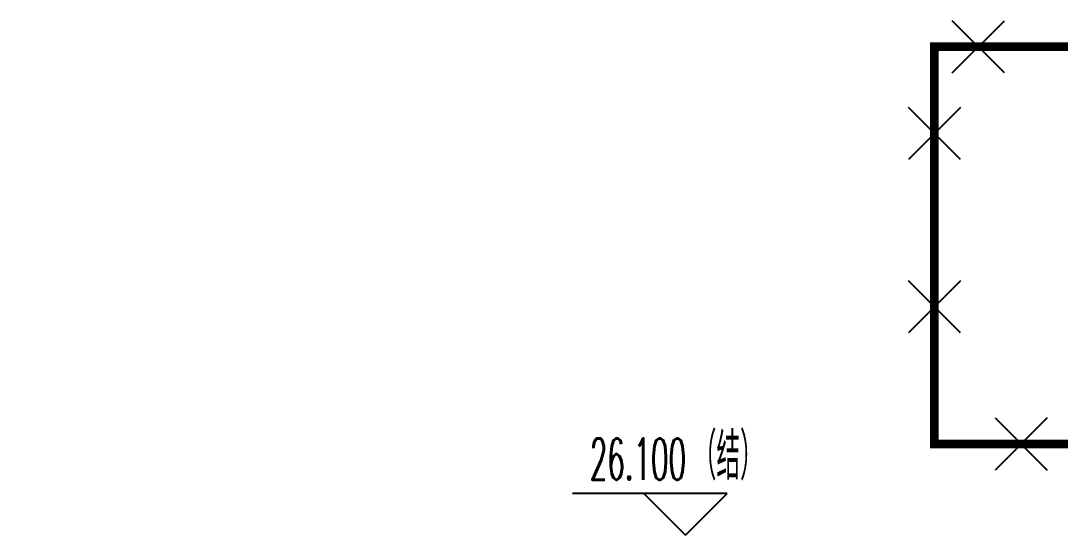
# Model space of a CAD drawing. Extents: x 2803505 to 5851001, y -1372902 to 24339.
# Drawn here: x 3759695 to 3765689, y -714279 to -711313 of the extents above; entities that cross this region are included whole.
import ezdxf
from ezdxf.xclip import XClip

# ---------------------------------------------------------------- set-up
doc = ezdxf.new("R2010")
doc.units = 0
doc.header["$LTSCALE"] = 1000
doc.header["$MEASUREMENT"] = 0
doc.header["$XCLIPFRAME"] = 2
doc.linetypes.add('DOTE', pattern=[2.42, 2, -0.2, 0.02, -0.2])
doc.layers.get('0').update_dxf_attribs({"linetype": 'CONTINUOUS'})
for name, color, linetype in [('!!电气', 1, 'CONTINUOUS'), ('$RECOVER_210609100354-0', 7, 'CONTINUOUS'), ('DIM_ELEV', 3, 'CONTINUOUS'), ('LWIRE', 4, 'CONTINUOUS'), ('WIRE-避雷', 4, 'CONTINUOUS')]:
    doc.layers.add(name, color=color, linetype=linetype)
doc.layers.add('DOTE', color=19, linetype='DOTE', lineweight=9)
doc.styles.add('_TCH_DIM', font='SIMPLEX', dxfattribs={"bigfont": 'GBCBIG'})

# ---------------------------------------------------------------- blocks, each defined once
blk = doc.blocks.new('A$C74D73064')
at = {"layer": 'DOTE', "color": 252}
blk.add_line((-86385.2, 67619.3), (196116, 67619.3), dxfattribs=at)
blk = doc.blocks.new('A$C1F33016B')
at = {"layer": '$RECOVER_210609100354-0', "color": 252, "const_width": 8}
blk.add_lwpolyline([(38850, 7000), (36150, 7000), (36150, 4700), (38850, 4700)], close=True, dxfattribs=at)
at = {"layer": 'DIM_ELEV'}
for p, q in [((34954.1, 4414), (34061.9, 4414)), ((34714.1, 4174), (34474.1, 4414)), ((34714.1, 4174), (34954.1, 4414))]:
    blk.add_line(p, q, dxfattribs=at)
at = {"layer": 'DIM_ELEV', "color": 7, "style": '_TCH_DIM'}
for s, height, width, p in [('（结）', 270.07, 0.7, (34756.3, 4494.1)), ('26.100', 238, 0.494118, (34162.7, 4494.1))]:
    blk.add_text(s, height=height, dxfattribs=dict(at, width=width)).set_placement(p)
blk = doc.blocks.new('$TelecSys$00000009')
for p, q in [((-0.5, 0.5), (0.5, -0.5)), ((0.5, 0.5), (-0.5, -0.5))]:
    blk.add_line(p, q)

msp = doc.modelspace()

# ---------------------------------------------------------------- block references
at = {"layer": '!!电气'}
msp.add_blockref('A$C1F33016B', (3728813.6, -718453.4), dxfattribs=at)
at = {"color": 252}
ref = msp.add_blockref('A$C74D73064', (3714796.2, -781511.3), dxfattribs=at)
XClip(ref).set_block_clipping_path([(-72082.5976296387, 50822.2577331646), (-18082.6107620973, 70322.2577319878)])

# ---------------------------------------------------------------- next in the draw order: linework, layer by layer
at = {"layer": 'WIRE-避雷', "const_width": 50}
msp.add_lwpolyline([(3767716.4, -711462.9), (3764963.6, -711462.9), (3764963.6, -713753.4), (3767663.6, -713753.4), (3767663.6, -711453.4)], dxfattribs=at)

# ---------------------------------------------------------------- next in the draw order: block references
at = {"layer": 'LWIRE', "color": 6, "xscale": 300, "yscale": 300, "zscale": 300}
for p, rotation in [((3765216.4, -711462.9), 180), ((3764963.6, -711962.9), 270), ((3764963.6, -712962.9), 270)]:
    msp.add_blockref('$TelecSys$00000009', p, dxfattribs=dict(at, rotation=rotation))
msp.add_blockref('$TelecSys$00000009', (3765463.6, -713753.4), dxfattribs=at)

doc.saveas('drawing.dxf')
